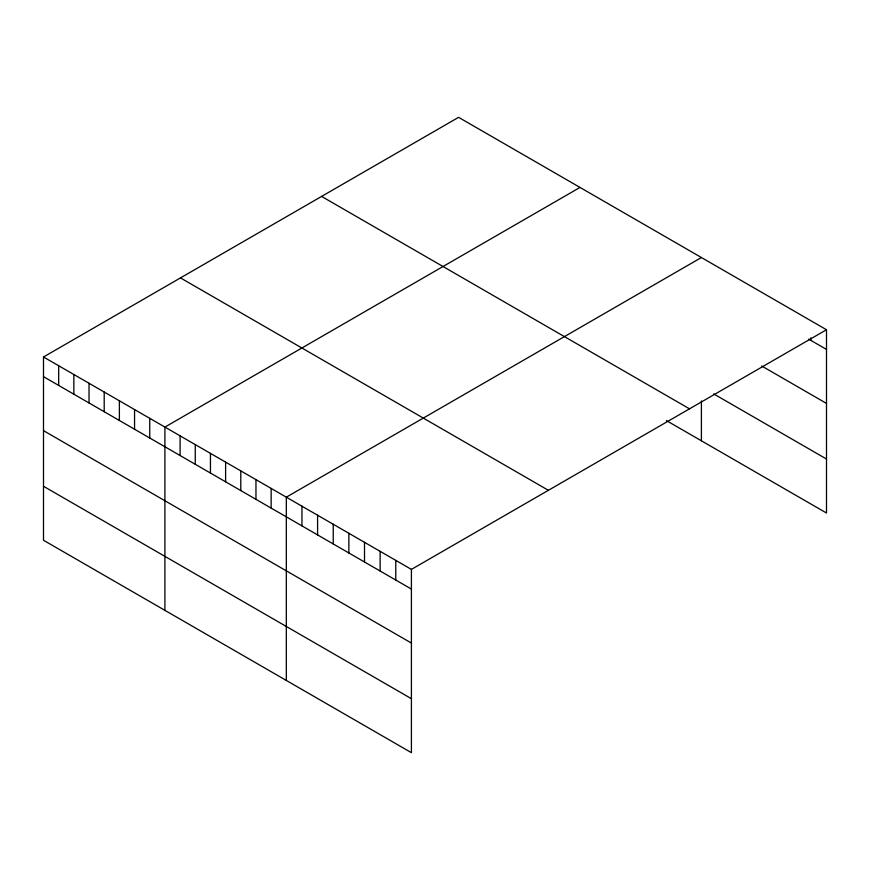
<?xml version="1.0" encoding="UTF-8"?>
<svg xmlns="http://www.w3.org/2000/svg" width="870" height="870" viewBox="0 0 870 870"><rect width="100%" height="100%" fill="white"/><g stroke="black" fill="none" stroke-linecap="round" stroke-linejoin="round"><path stroke-width="1.3" d="M43.5 356.983L411.412 569.393L411.412 752.67L43.5 540.259L43.5 356.983L458.588 117.33L826.5 329.741L826.5 513.017L666.387 420.58M579.996 187.431L164.908 427.083L164.908 610.348M701.405 257.531L286.328 497.172L286.328 680.449M411.412 569.393L826.5 329.741M808.632 339.115L826.5 349.435M761.718 366.009L826.5 403.419M713.694 393.903L826.5 459.034M321.606 196.413L689.518 408.835M180.481 277.9L548.394 490.31M43.5 376.666L411.412 589.077M43.5 430.65L411.412 643.061M43.5 486.265L411.412 698.686M810.862 337.777L810.862 340.398M701.405 400.95L701.405 440.796M395.774 560.367L395.774 580.051M380.136 551.341L380.136 571.024M364.508 542.314L364.508 561.998M348.87 533.288L348.87 552.972M333.232 524.262L333.232 543.946M317.594 515.225L317.594 534.909M301.955 506.199L301.955 525.882M271.146 488.407L271.146 508.091M255.965 479.653L255.965 499.337M240.794 470.887L240.794 490.571M225.613 462.122L225.613 481.806M210.442 453.368L210.442 473.052M195.261 444.603L195.261 464.286M180.09 435.837L180.09 455.521M149.738 418.318L149.738 438.001M134.556 409.553L134.556 429.236M119.386 400.787L119.386 420.471M104.204 392.033L104.204 411.717M89.034 383.268L89.034 402.951M73.852 374.502L73.852 394.186M58.681 365.748L58.681 385.432"/></g></svg>
